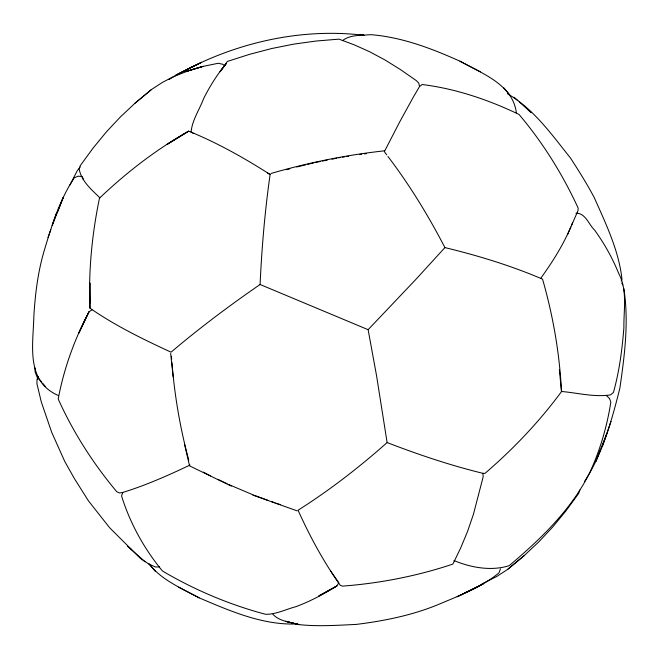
<?xml version="1.0" encoding="UTF-8"?>
<svg xmlns="http://www.w3.org/2000/svg" width="659" height="659" viewBox="0 0 659 659"><rect width="100%" height="100%" fill="white"/><g stroke="black" fill="none" stroke-linecap="round" stroke-linejoin="round"><path stroke-width="0.99" d="M260.091 284.499C261.78 247.702 264.91 210.954 270.116 174.478C244.159 157.946 217.239 142.723 188.672 131.157L167.106 144.37L188.672 131.157C156.15 149.519 126.462 172.46 99.46 198.194C92.021 234.34 88.314 271.269 89.978 308.181C115.284 325.719 143.143 339.294 171.043 352.178C199.504 328.067 229.357 305.628 260.091 284.499L368.126 329.689L376.569 375.778L387.121 442.551C359.221 467.338 329.599 490.238 298.066 510.231C309.854 536.459 323.618 561.855 340.299 585.324L342.556 586.123C380.07 583.297 417.188 576.024 452.881 564.088L460.822 547.654L467.503 531.558L473.417 514.358L483.195 476.721L482.899 473.319C450.286 465.353 418.407 454.652 387.121 442.551M82.21 176.488L78.05 176.217L74.343 177.749C59.895 199.315 52.012 224.711 44.581 249.431C38.033 271.014 35.24 293.436 33.873 315.883C33.222 344.871 25.388 380.935 58.083 395.416M584.657 481.251C602.771 453.301 611.766 420.368 619.847 388.299C624.608 355.489 629.024 321.435 623.818 288.518M190.031 465.04C168.152 475.436 145.927 485.312 122.747 492.454L121.569 495.955C129.963 523.081 144.066 548.617 162.114 570.595L163.341 571.542C195.328 590.266 229.719 604.756 265.552 614.287C275.791 614.534 285.759 609.361 295.644 606.758C310.134 601.453 323.742 594.113 336.823 585.983L338.817 582.82L330.579 570.949M579.838 489.975L578.693 493.402L565.686 511.211L552.662 527.043L538.741 541.929L523.954 555.817L507.537 569.467L496.754 576.493L481.968 583.849M602.59 445.665L610.992 421.381M56.41 213.335L52.218 225.394L63.289 197.387L57.176 212.832M48.008 237.611L50.834 229.538M571.617 225.18L572.613 222.412M500.461 568.832L499.028 572.795C481.358 587.548 459.142 595.662 438.169 604.591C412.089 615.317 384.106 620.976 356.198 624.411C337.169 625.309 318.017 626.643 299.029 624.608C290.149 622.055 279.391 621.396 272.867 614.279M606.782 433.597L595.711 461.613L600.39 449.792M570.801 226.976C563.05 245.329 552.316 262.233 540.701 278.362C509.769 265.28 477.544 255.486 444.924 247.595C428.399 215.757 409.676 184.99 387.912 156.455M567.498 234.752L577.959 210.732L578.174 208.129C562.679 174.454 542.967 142.731 518.995 114.419C488.5 99.814 455.731 88.66 422.197 84.525L419.552 86.51L413.407 96.98L399.7 121.899L384.345 151.669L386.718 154.857M69.895 185.105L77.07 171.052L80.093 166.949M38.551 376.553L37.011 379.559L36.929 383.719L41.286 401.883L51.674 432.255L64.706 461.341L74.286 478.409L88.52 500.964L109.674 527.768L140.145 558.157L148.827 564.063L155.367 566.979L159.635 566.921M621.223 280.948L621.989 279.441C618.958 250.749 605.876 223.829 594.294 197.659C587.054 184.034 578.89 170.961 570.48 158.045C551.937 134.815 533.559 108.719 507.372 93.693M444.924 247.595L415.615 279.663L368.126 329.689M224.867 65.9L222.726 64.269L218.31 63.264L203.137 66.37L189.495 70.381L173.548 76.576L162.246 82.507L151.463 89.533L135.046 103.183L120.259 117.071L106.338 131.965L93.314 147.789L80.307 165.598L79.162 169.025C81.329 181.019 91.436 189.611 99.789 197.708M135.046 103.183L151.463 89.533M507.537 569.467L523.954 555.817M342.985 40.257C350.761 34.499 361.519 35.57 370.737 34.663C401.965 37.118 431.554 48.461 459.9 61.163C481.581 73.355 512.801 84.261 516.351 112.771M92.021 309.837L88.949 311.831L78.825 333.092L88.949 311.831C74.549 339.22 63.882 368.57 58.206 399.016C73.256 432.469 93.199 463.541 116.709 491.663L119.419 492.948L122.747 492.454M168.984 79.484C227.001 44.746 296.665 27.126 364.097 35.322M286.896 169.668L289.853 168.819M271.006 173.465C308.05 162.74 345.942 155.03 384.296 150.845M296.797 166.999L305.751 164.824M307.745 164.338L313.717 162.888M561.592 391.479C577.795 392.904 594.402 397.402 610.588 394.865L613.414 392.476C619.345 371.412 622.162 349.501 623.892 327.712C623.612 309.549 627.681 290.117 618.661 273.394C612.466 258.023 604.319 243.517 594.599 230.09C588.644 224.562 585.637 212.906 575.908 213.203M315.71 162.402L320.488 161.447M322.408 161.068L327.193 160.112M331.971 159.157L336.757 158.201M338.668 157.822L340.662 157.509M342.655 157.196L344.649 156.883M346.642 156.57L348.636 156.257M359.6 154.544L361.593 154.231M364.559 153.901L366.536 153.679M297.267 623.925C262.9 625.482 230.09 610.942 199.1 597.837C181.563 588.289 161.579 580.085 149.025 563.865L151.957 567.325M482.899 473.319L484.983 473.384C513.345 448.985 539.293 421.76 561.484 391.603C559.664 353.529 553.049 315.801 542.563 279.169L540.701 278.362M363.587 35.256L359.971 34.392L363.776 35.331M275.561 503.114L280.454 504.662M297.193 510.882L252.858 495.098M254.358 495.346L267.851 500.288M271.706 501.697L274.597 502.759M253.394 494.991L228.912 484.604M231.309 486.087L189.561 465.872L184.52 444.24M217.874 479.381L227.075 483.731M480.427 71.839L459.9 61.163M178.573 587.161L199.1 597.837M203.392 472.124L210.518 475.905M193.787 133.579L191.094 132.138C192.074 120.235 199.537 109.592 203.664 98.504C209.9 86.098 217.338 74.31 226.21 63.618L220.106 71.699L227.404 61.419L249.662 54.302L271.615 48.544L293.823 44.104L316.147 41.031L338.998 39.136L354.369 44.894L369.724 51.781L385.087 60.01L400.359 69.533L416.2 80.505L418.729 83.075L419.552 86.51M267.422 173.037L270.116 174.478M453.927 560.529C470.913 567.621 491.449 571.394 509.275 565.62C540.438 539.26 571.155 509.959 589.55 473.022C599.978 450.55 607.046 426.604 610.819 402.122L609.55 398.514L606.634 395.82M514.004 97.203L517.727 100.53M519.267 101.914L531.294 112.681L527.414 109.196M144.996 561.798L127.706 546.319L131.578 549.804M38.65 378.604L41.393 381.783M42.505 383.134L45.347 386.438M503.443 87.441L506.178 90.67M507.043 91.675L509.975 95.135M152.822 568.33L155.557 571.559M621.775 283.106L622.722 284.91M82.499 177.23L83.347 179.454M37.892 379.197L35.1 371.865L34.993 367.92M188.771 460.147C180.121 428.169 174.553 395.367 171.917 362.351M89.978 308.181L89.855 282.933L89.954 303.132M170.648 353.438L173.177 376.857M559.351 369.493L561.476 391.43M171.389 356.247L171.653 359.295M336.823 585.983L318.997 595.851L336.823 585.983M191.818 67.029L175.813 75.142L201.712 62.308L191.818 67.029M483.187 583.858L457.28 596.7L483.187 583.858M198.812 67.613L185.756 71.6L203.137 66.37L198.812 67.613M299.029 624.608L285.709 621.313L299.029 624.608"/></g></svg>
